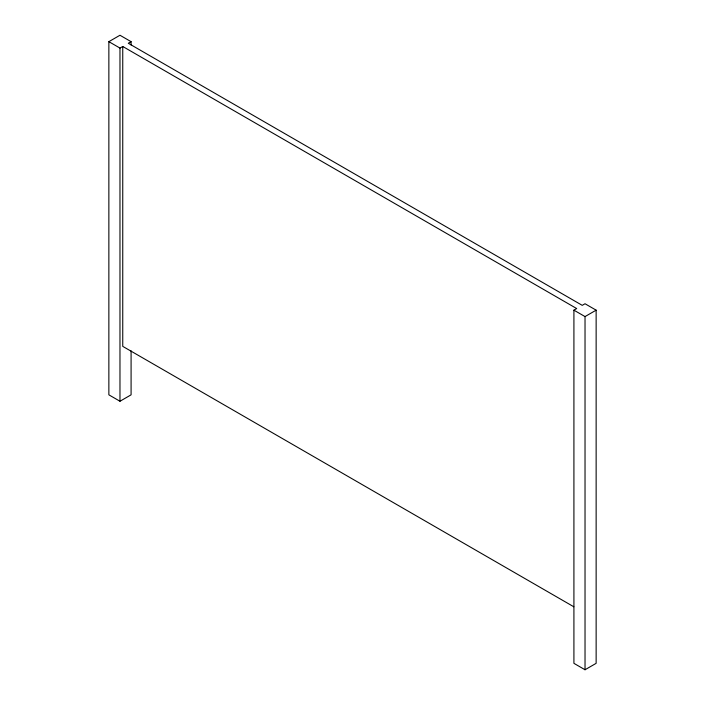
<?xml version="1.0" encoding="UTF-8"?>
<svg xmlns="http://www.w3.org/2000/svg" width="705" height="705" viewBox="0 0 705 705"><rect width="100%" height="100%" fill="white"/><g stroke="black" fill="none" stroke-linecap="round" stroke-linejoin="round"><path stroke-width="1.06" d="M131.086 350.826L131.086 394.835L119.973 401.251L108.861 394.835L108.861 41.666L119.973 35.25L131.086 41.666L131.086 44.97M108.861 41.666L119.973 48.081L122.749 46.477L576.699 308.561L573.914 310.165L573.914 663.335L585.027 669.75L596.139 663.335L596.139 310.165L585.027 303.749L582.251 305.353L128.301 43.269L131.086 41.666M573.914 310.165L585.027 316.58L596.139 310.165M573.835 606.793L122.749 346.367L122.749 46.477M585.027 316.58L585.027 669.75M119.973 48.081L119.973 401.251"/></g></svg>
